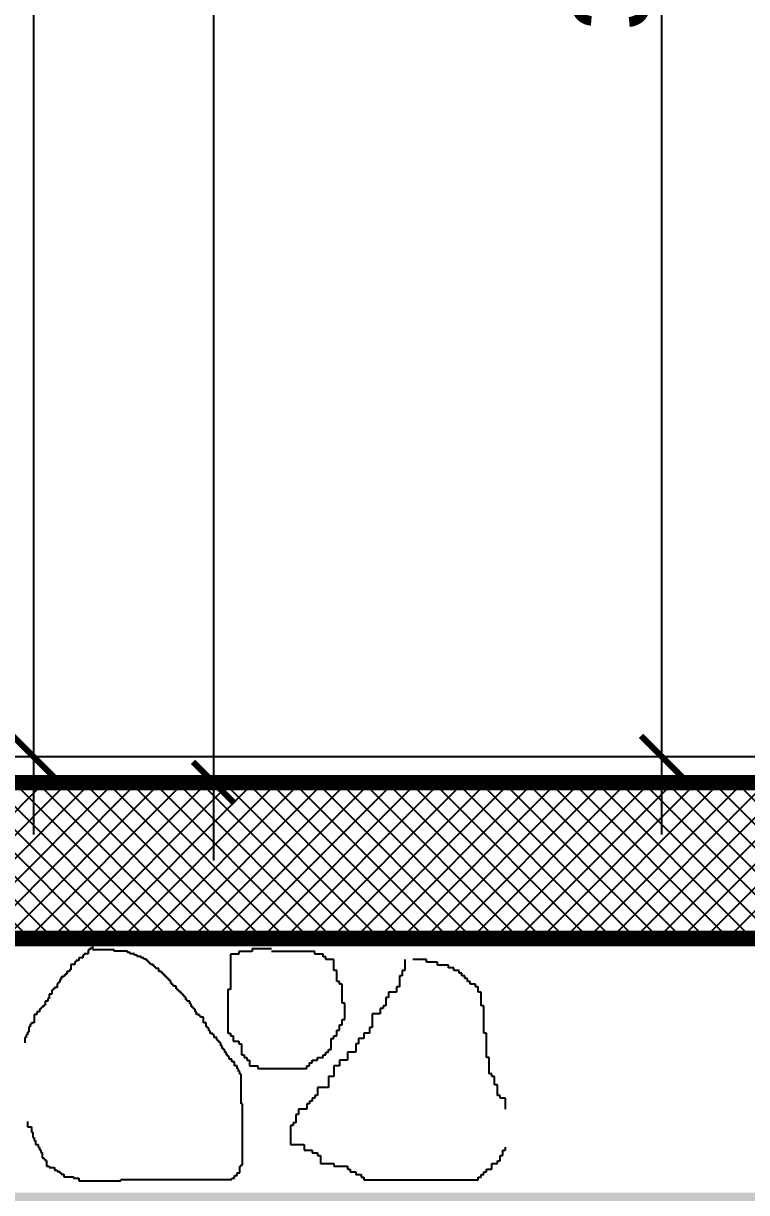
# Model space of a CAD drawing. Extents: x 250879 to 348495, y -51522 to -9360.
# Drawn here: x 291236 to 291375.4, y -50727.1 to -50501.9 of the extents above; entities that cross this region are included whole.
import ezdxf

# ---------------------------------------------------------------- set-up
doc = ezdxf.new("R2010")
doc.units = 0
doc.layers.get('0').update_dxf_attribs({"linetype": 'CONTINUOUS'})
doc.layers.get('DEFPOINTS').update_dxf_attribs({"color": 9, "linetype": 'CONTINUOUS'})
doc.layers.add('AXIS', color=1, linetype='CONTINUOUS')
doc.layers.add('WALL', color=7, linetype='CONTINUOUS')
doc.layers.add('int fram for glaz& landscap obj.', color=252, linetype='CONTINUOUS', lineweight=15)
doc.styles.get("Standard").update_dxf_attribs({"font": 'sanss___.ttf', "height": 15})
doc.dimstyles.new('STANDARD$0', dxfattribs={"dimscale": 0, "dimtxt": 12, "dimasz": 8, "dimexe": 15, "dimexo": 0.0625, "dimgap": 2, "dimtad": 1, "dimdec": 0, "dimzin": 0, "dimdsep": 46, "dimtxsty": 'Standard', "dimblk1": 'ARCHTICK', "dimblk2": 'ARCHTICK', "dimsah": 1, "dimcen": 0.09, "dimdle": 15, "dimclrd": 3, "dimclre": 3, "dimclrt": 3, "dimazin": 0, "dimtfac": 1, "dimtdec": 0, "dimtofl": 0, "dimtmove": 1, "dimatfit": 3, "dimldrblk": 'ARCHTICK', "dimfxl": 1.0455, "dimfxlon": 1, "dimtolj": 1, "dimtzin": 0, "dimarcsym": 0})

# ---------------------------------------------------------------- blocks, each defined once
blk = doc.blocks.new('_ARCHTICK')
at = {"color": 0, "linetype": 'ByBlock', "const_width": 0.15}
blk.add_lwpolyline([(-0.5, -0.5), (0.5, 0.5)], dxfattribs=at)
blk = doc.blocks.new('*D2027')
at = {"layer": 'DEFPOINTS', "color": 0, "linetype": 'Continuous', "transparency": 16777216}
for p in [(291359.05, -50328.68), (291367.79, -50328.68), (291367.79, -50643.17)]:
    blk.add_point(p, dxfattribs=at)
at = {"layer": 'WALL', "color": 3, "linetype": 'Continuous', "lineweight": -2, "transparency": 16777216}
for p, q in [((291359.05, -50658.17), (291359.05, -50313.68)), ((291360.09, -50328.68), (291344.05, -50328.68)), ((291360.09, -50643.17), (291344.05, -50643.17))]:
    blk.add_line(p, q, dxfattribs=at)
at = {"layer": 'WALL', "color": 3, "linetype": 'Continuous', "lineweight": -2, "transparency": 16777216, "xscale": 8, "yscale": 8, "zscale": 8}
for p, rotation in [((291359.05, -50328.68), 90), ((291359.05, -50643.17), 270)]:
    blk.add_blockref('_ARCHTICK', p, dxfattribs=dict(at, rotation=rotation))
at = {"layer": 'WALL', "color": 3, "linetype": 'Continuous', "transparency": 16777216, "insert": (291349.31, -50485.93), "char_height": 15, "attachment_point": 5, "rotation": 90}
blk.add_mtext('\\A1;314', dxfattribs=at)
blk = doc.blocks.new('*D2044')
at = {"layer": 'DEFPOINTS', "color": 0, "linetype": 'Continuous', "transparency": 16777216}
for p in [(291417.79, -49992.17), (291237.99, -50643.17), (291417.79, -50643.17)]:
    blk.add_point(p, dxfattribs=at)
at = {"layer": 'WALL', "color": 3, "linetype": 'Continuous', "lineweight": -2, "transparency": 16777216}
for p, q in [((291237.99, -49977.17), (291237.99, -50658.17)), ((291239.03, -49992.17), (291222.99, -49992.17)), ((291239.03, -50643.17), (291222.99, -50643.17))]:
    blk.add_line(p, q, dxfattribs=at)
at = {"layer": 'WALL', "color": 3, "linetype": 'Continuous', "lineweight": -2, "transparency": 16777216, "xscale": 8, "yscale": 8, "zscale": 8}
for p, rotation in [((291237.99, -49992.17), 90), ((291237.99, -50643.17), 270)]:
    blk.add_blockref('_ARCHTICK', p, dxfattribs=dict(at, rotation=rotation))
at = {"layer": 'WALL', "color": 3, "linetype": 'Continuous', "transparency": 16777216, "insert": (291228.25, -50317.67), "char_height": 15, "attachment_point": 5, "rotation": 90}
blk.add_mtext('\\A1;651', dxfattribs=at)
blk = doc.blocks.new('*D2045')
at = {"layer": 'DEFPOINTS', "color": 0, "linetype": 'Continuous', "transparency": 16777216}
for p in [(291237.99, -49992.17), (291272.72, -49992.17), (291237.99, -50648.17)]:
    blk.add_point(p, dxfattribs=at)
at = {"layer": 'WALL', "color": 3, "linetype": 'Continuous', "lineweight": -2, "transparency": 16777216}
for p, q in [((291272.72, -50663.17), (291272.72, -49977.17)), ((291271.68, -49992.17), (291287.72, -49992.17)), ((291271.68, -50648.17), (291287.72, -50648.17))]:
    blk.add_line(p, q, dxfattribs=at)
at = {"layer": 'WALL', "color": 3, "linetype": 'Continuous', "lineweight": -2, "transparency": 16777216, "xscale": 8, "yscale": 8, "zscale": 8}
for p, rotation in [((291272.72, -49992.17), 90), ((291272.72, -50648.17), 270)]:
    blk.add_blockref('_ARCHTICK', p, dxfattribs=dict(at, rotation=rotation))
at = {"layer": 'WALL', "color": 3, "linetype": 'Continuous', "transparency": 16777216, "insert": (291262.99, -50320.17), "char_height": 15, "attachment_point": 5, "rotation": 90}
blk.add_mtext('\\A1;656', dxfattribs=at)

msp = doc.modelspace()

# ---------------------------------------------------------------- hatches: boundary and pattern name
at = {"layer": 'AXIS'}
h = msp.add_hatch(dxfattribs=at)
h.set_pattern_fill('ANSI37', color=256, style=0)
h.set_pattern_definition([(45, (19207.2062, -24231.1652), (-2.24506403, 2.24506403), []), (135, (19207.2062, -24231.1652), (-2.24506403, -2.24506403), [])])
h.paths.add_polyline_path([(289238.58209, -50648.17295), (289238.58209, -50678.17295), (292232.78876, -50678.17295), (292232.78876, -50648.17295)])
at = {"layer": 'int fram for glaz& landscap obj.'}
h = msp.add_hatch(dxfattribs=at)
h.set_pattern_fill('EARTH', color=256, scale=4, angle=45, style=0)
h.set_pattern_definition([(45, (8319.78, -20351.165), (4e-15, 35.9210245), [25.4, -25.4]), (45, (8313.045, -20344.43), (4e-15, 35.9210245), [25.4, -25.4]), (45, (8306.31, -20337.695), (4e-15, 35.9210245), [25.4, -25.4]), (135, (8306.31, -20333.205), (-35.9210245, 4e-15), [25.4, -25.4]), (135, (8313.045, -20326.47), (-35.9210245, 4e-15), [25.4, -25.4]), (135, (8319.78, -20319.734), (-35.9210245, 4e-15), [25.4, -25.4])])
h.paths.add_polyline_path([(292655.24487, -50112.17295), (292482.95335, -50112.17295), (292482.95335, -50328.17295), (292603.88649, -50328.17295)])
h.paths.add_polyline_path([(292603.88649, -50328.17295), (292482.95335, -50328.17295), (292482.95335, -50648.17295), (292527.8, -50648.17295)])
h.paths.add_polyline_path([(292527.8, -50648.17295), (292482.95335, -50648.17295), (292482.95335, -50727.14584), (292437.50717, -50727.14584), (291817.78876, -50727.14584), (291817.78876, -50776.59637), (292497.26473, -50776.59637)])
h.paths.add_polyline_path([(291817.78876, -50727.14584), (291795.06567, -50727.14584), (291417.78876, -50727.14584), (291417.78876, -50776.59637), (291606.72451, -50776.59637), (291817.78876, -50776.59637)])
h.paths.add_polyline_path([(291417.78876, -50727.14584), (291017.78876, -50727.14584), (291017.78876, -50776.59637), (291417.78876, -50776.59637)])
h.paths.add_polyline_path([(291017.78876, -50727.14584), (290995.06567, -50727.14584), (290617.78876, -50727.14584), (290617.78876, -50776.59637), (290741.25098, -50776.59637), (291017.78876, -50776.59637)])

# ---------------------------------------------------------------- linework, layer by layer
at = {"layer": 'WALL', "linetype": 'Continuous'}
for p, q in [((292217.78876, -50643.17295), (289092.2533, -50643.17295)), ((292217.78876, -50648.17295), (289092.2533, -50648.17295)), ((291248.80997, -50680.35397), (291248.54897, -50680.35397)), ((291248.54897, -50680.35397), (291248.54897, -50681.13538)), ((291249.33102, -50680.0935), (291248.80997, -50680.0935)), ((291248.80997, -50680.0935), (291248.80997, -50680.35397)), ((291250.11307, -50679.57256), (291249.33102, -50679.57256)), ((291249.33102, -50679.57256), (291249.33102, -50680.0935)), ((291253.50227, -50680.35397), (291249.33102, -50680.35397)), ((291250.63507, -50679.3121), (291250.11307, -50679.3121)), ((291250.11307, -50679.3121), (291250.11307, -50679.57256)), ((291253.50227, -50680.61444), (291253.50227, -50680.35397)), ((291256.10942, -50680.61444), (291253.50227, -50680.61444)), ((291256.10942, -50680.87491), (291256.10942, -50680.61444)), ((291280.1428, -50680.68283), (291277.52029, -50680.68283)), ((291277.52029, -50680.68283), (291277.52029, -50681.20717)), ((291283.81507, -50680.15899), (291280.1428, -50680.15899)), ((291280.1428, -50680.15899), (291280.1428, -50680.68283)), ((291292.20843, -50680.68283), (291283.81507, -50680.68283)), ((291292.20843, -50681.20717), (291292.20843, -50680.68283)), ((291246.20282, -50682.69771), (291245.94182, -50682.69771)), ((291245.94182, -50682.69771), (291245.94182, -50683.21865)), ((291246.72387, -50682.43724), (291246.20282, -50682.43724)), ((291246.20282, -50682.43724), (291246.20282, -50682.69771)), ((291247.50592, -50681.91631), (291246.72387, -50681.91631)), ((291246.72387, -50681.91631), (291246.72387, -50682.43724)), ((291247.76692, -50681.39537), (291247.50592, -50681.39537)), ((291247.50592, -50681.39537), (291247.50592, -50681.91631)), ((291248.54897, -50681.13538), (291247.76692, -50681.13538)), ((291247.76692, -50681.13538), (291247.76692, -50681.39537)), ((291256.63142, -50680.87491), (291256.10942, -50680.87491)), ((291256.63142, -50681.13538), (291256.63142, -50680.87491)), ((291257.41347, -50681.13538), (291256.63142, -50681.13538)), ((291257.41347, -50681.39537), (291257.41347, -50681.13538)), ((291257.93452, -50681.39537), (291257.41347, -50681.39537)), ((291257.93452, -50681.65584), (291257.93452, -50681.39537)), ((291258.71657, -50681.65584), (291257.93452, -50681.65584)), ((291258.71657, -50681.91631), (291258.71657, -50681.65584)), ((291259.23857, -50681.91631), (291258.71657, -50681.91631)), ((291259.23857, -50682.17677), (291259.23857, -50681.91631)), ((291259.75962, -50682.17677), (291259.23857, -50682.17677)), ((291259.75962, -50682.43724), (291259.75962, -50682.17677)), ((291260.02062, -50682.43724), (291259.75962, -50682.43724)), ((291260.02062, -50682.69771), (291260.02062, -50682.43724)), ((291260.28163, -50682.69771), (291260.02062, -50682.69771)), ((291260.28163, -50682.95818), (291260.28163, -50682.69771)), ((291260.54167, -50682.95818), (291260.28163, -50682.95818)), ((291260.54167, -50683.21865), (291260.54167, -50682.95818)), ((291277.52029, -50681.20717), (291275.94564, -50681.20717)), ((291275.94564, -50681.20717), (291275.94564, -50688.01963)), ((291293.78212, -50681.20717), (291292.20843, -50681.20717)), ((291293.78212, -50681.73102), (291293.78212, -50681.20717)), ((291294.307, -50681.73102), (291293.78212, -50681.73102)), ((291294.307, -50682.25487), (291294.307, -50681.73102)), ((291295.8807, -50682.25487), (291294.307, -50682.25487)), ((291295.8807, -50684.35123), (291295.8807, -50682.25487)), ((291309.52002, -50682.25487), (291309.52002, -50684.35123)), ((291313.71718, -50682.25487), (291311.09371, -50682.25487)), ((291313.71718, -50682.7792), (291313.71718, -50682.25487)), ((291315.81576, -50682.7792), (291313.71718, -50682.7792)), ((291315.81576, -50683.30305), (291315.81576, -50682.7792)), ((291244.37772, -50685.04145), (291244.11672, -50685.04145)), ((291244.11672, -50685.04145), (291244.11672, -50685.30192)), ((291244.89973, -50684.521), (291244.37772, -50684.521)), ((291244.37772, -50684.521), (291244.37772, -50685.04145)), ((291245.15977, -50684.26053), (291244.89973, -50684.26053)), ((291244.89973, -50684.26053), (291244.89973, -50684.521)), ((291245.94182, -50683.21865), (291245.15977, -50683.21865)), ((291245.15977, -50683.21865), (291245.15977, -50684.26053)), ((291261.06368, -50683.21865), (291260.54167, -50683.21865)), ((291261.06368, -50683.47912), (291261.06368, -50683.21865)), ((291261.32372, -50683.47912), (291261.06368, -50683.47912)), ((291261.32372, -50683.73959), (291261.32372, -50683.47912)), ((291261.58472, -50683.73959), (291261.32372, -50683.73959)), ((291261.58472, -50684.00006), (291261.58472, -50683.73959)), ((291262.10577, -50684.00006), (291261.58472, -50684.00006)), ((291262.10577, -50684.521), (291262.10577, -50684.00006)), ((291262.62777, -50684.521), (291262.10577, -50684.521)), ((291262.62777, -50684.78098), (291262.62777, -50684.521)), ((291262.88878, -50684.78098), (291262.62777, -50684.78098)), ((291262.88878, -50685.04145), (291262.88878, -50684.78098)), ((291263.14882, -50685.04145), (291262.88878, -50685.04145)), ((291263.14882, -50685.30192), (291263.14882, -50685.04145)), ((291296.40558, -50684.35123), (291295.8807, -50684.35123)), ((291296.40558, -50686.4476), (291296.40558, -50684.35123)), ((291309.52002, -50684.35123), (291308.99609, -50684.35123)), ((291308.99609, -50684.35123), (291308.99609, -50685.39942)), ((291317.91433, -50683.30305), (291315.81576, -50683.30305)), ((291317.91433, -50683.82738), (291317.91433, -50683.30305)), ((291318.96314, -50683.82738), (291317.91433, -50683.82738)), ((291318.96314, -50684.35123), (291318.96314, -50683.82738)), ((291320.01195, -50684.35123), (291318.96314, -50684.35123)), ((291320.01195, -50684.87508), (291320.01195, -50684.35123)), ((291320.53684, -50684.87508), (291320.01195, -50684.87508)), ((291320.53684, -50685.39942), (291320.53684, -50684.87508)), ((291242.81362, -50686.86474), (291242.55262, -50686.86474)), ((291242.55262, -50686.86474), (291242.55262, -50687.64615)), ((291243.07463, -50686.60427), (291242.81362, -50686.60427)), ((291242.81362, -50686.60427), (291242.81362, -50686.86474)), ((291243.33467, -50686.08333), (291243.07463, -50686.08333)), ((291243.07463, -50686.08333), (291243.07463, -50686.60427)), ((291243.85667, -50685.56239), (291243.33467, -50685.56239)), ((291243.33467, -50685.56239), (291243.33467, -50686.08333)), ((291244.11672, -50685.30192), (291243.85667, -50685.30192)), ((291243.85667, -50685.30192), (291243.85667, -50685.56239)), ((291263.40982, -50685.30192), (291263.14882, -50685.30192)), ((291263.40982, -50685.56239), (291263.40982, -50685.30192)), ((291263.67083, -50685.56239), (291263.40982, -50685.56239)), ((291263.67083, -50685.82286), (291263.67083, -50685.56239)), ((291263.93087, -50685.82286), (291263.67083, -50685.82286)), ((291263.93087, -50686.08333), (291263.93087, -50685.82286)), ((291264.19187, -50686.08333), (291263.93087, -50686.08333)), ((291264.19187, -50686.3438), (291264.19187, -50686.08333)), ((291264.45288, -50686.3438), (291264.19187, -50686.3438)), ((291264.45288, -50686.86474), (291264.45288, -50686.3438)), ((291264.71292, -50686.86474), (291264.45288, -50686.86474)), ((291264.71292, -50687.12521), (291264.71292, -50686.86474)), ((291264.97392, -50687.12521), (291264.71292, -50687.12521)), ((291264.97392, -50687.38568), (291264.97392, -50687.12521)), ((291265.49497, -50687.38568), (291264.97392, -50687.38568)), ((291265.49497, -50687.90662), (291265.49497, -50687.38568)), ((291296.93047, -50686.4476), (291296.40558, -50686.4476)), ((291296.93047, -50686.97145), (291296.93047, -50686.4476)), ((291297.45439, -50686.97145), (291296.93047, -50686.97145)), ((291297.45439, -50690.63985), (291297.45439, -50686.97145)), ((291308.47121, -50687.4953), (291307.94633, -50687.4953)), ((291307.94633, -50687.4953), (291307.94633, -50688.54348)), ((291308.99609, -50685.39942), (291308.47121, -50685.39942)), ((291308.47121, -50685.39942), (291308.47121, -50687.4953)), ((291321.06172, -50685.39942), (291320.53684, -50685.39942)), ((291321.06172, -50685.92327), (291321.06172, -50685.39942)), ((291321.58565, -50685.92327), (291321.06172, -50685.92327)), ((291321.58565, -50686.4476), (291321.58565, -50685.92327)), ((291322.11053, -50686.4476), (291321.58565, -50686.4476)), ((291322.11053, -50686.97145), (291322.11053, -50686.4476)), ((291323.1603, -50686.97145), (291322.11053, -50686.97145)), ((291323.1603, -50687.4953), (291323.1603, -50686.97145)), ((291323.68423, -50687.4953), (291323.1603, -50687.4953)), ((291323.68423, -50688.54348), (291323.68423, -50687.4953)), ((291240.98852, -50689.72942), (291240.72752, -50689.72942)), ((291240.72752, -50689.72942), (291240.72752, -50690.25036)), ((291241.50957, -50688.94801), (291240.98852, -50688.94801)), ((291240.98852, -50688.94801), (291240.98852, -50689.72942)), ((291241.77057, -50688.1666), (291241.50957, -50688.1666)), ((291241.50957, -50688.1666), (291241.50957, -50688.94801)), ((291242.03157, -50687.90662), (291241.77057, -50687.90662)), ((291241.77057, -50687.90662), (291241.77057, -50688.1666)), ((291242.55262, -50687.64615), (291242.03157, -50687.64615)), ((291242.03157, -50687.64615), (291242.03157, -50687.90662)), ((291265.75597, -50687.90662), (291265.49497, -50687.90662)), ((291265.75597, -50688.1666), (291265.75597, -50687.90662)), ((291266.01697, -50688.1666), (291265.75597, -50688.1666)), ((291266.01697, -50688.42707), (291266.01697, -50688.1666)), ((291266.27798, -50688.42707), (291266.01697, -50688.42707)), ((291266.27798, -50688.68754), (291266.27798, -50688.42707)), ((291266.53802, -50688.68754), (291266.27798, -50688.68754)), ((291266.53802, -50688.94801), (291266.53802, -50688.68754)), ((291266.79902, -50688.94801), (291266.53802, -50688.94801)), ((291266.79902, -50689.20848), (291266.79902, -50688.94801)), ((291267.06003, -50689.20848), (291266.79902, -50689.20848)), ((291267.06003, -50689.46895), (291267.06003, -50689.20848)), ((291267.32007, -50689.46895), (291267.06003, -50689.46895)), ((291267.32007, -50689.98989), (291267.32007, -50689.46895)), ((291275.94564, -50688.01963), (291275.42172, -50688.01963)), ((291275.42172, -50688.01963), (291275.42172, -50696.40413)), ((291306.37263, -50689.59167), (291305.84775, -50689.59167)), ((291305.84775, -50689.59167), (291305.84775, -50691.1637)), ((291307.94633, -50688.54348), (291306.37263, -50688.54348)), ((291306.37263, -50688.54348), (291306.37263, -50689.59167)), ((291324.20911, -50688.54348), (291323.68423, -50688.54348)), ((291324.20911, -50691.1637), (291324.20911, -50688.54348)), ((291239.42442, -50691.81269), (291239.16342, -50691.81269)), ((291239.16342, -50691.81269), (291239.16342, -50692.33363)), ((291239.68543, -50691.55222), (291239.42442, -50691.55222)), ((291239.42442, -50691.55222), (291239.42442, -50691.81269)), ((291239.94547, -50691.29224), (291239.68543, -50691.29224)), ((291239.68543, -50691.29224), (291239.68543, -50691.55222)), ((291240.20647, -50691.03177), (291239.94547, -50691.03177)), ((291239.94547, -50691.03177), (291239.94547, -50691.29224)), ((291240.72752, -50690.25036), (291240.20647, -50690.25036)), ((291240.20647, -50690.25036), (291240.20647, -50691.03177)), ((291267.58107, -50689.98989), (291267.32007, -50689.98989)), ((291267.58107, -50690.25036), (291267.58107, -50689.98989)), ((291268.10212, -50690.25036), (291267.58107, -50690.25036)), ((291268.10212, -50690.7713), (291268.10212, -50690.25036)), ((291268.36312, -50690.7713), (291268.10212, -50690.7713)), ((291268.36312, -50691.29224), (291268.36312, -50690.7713)), ((291268.62412, -50691.29224), (291268.36312, -50691.29224)), ((291268.62412, -50691.55222), (291268.62412, -50691.29224)), ((291268.88513, -50691.55222), (291268.62412, -50691.55222)), ((291268.88513, -50691.81269), (291268.88513, -50691.55222)), ((291269.14517, -50691.81269), (291268.88513, -50691.81269)), ((291269.14517, -50692.33363), (291269.14517, -50691.81269)), ((291297.97928, -50690.63985), (291297.45439, -50690.63985)), ((291297.97928, -50693.78392), (291297.97928, -50690.63985)), ((291305.32382, -50691.68755), (291304.79894, -50691.68755)), ((291304.79894, -50691.68755), (291304.79894, -50692.73573)), ((291305.84775, -50691.1637), (291305.32382, -50691.1637)), ((291305.32382, -50691.1637), (291305.32382, -50691.68755)), ((291324.734, -50691.1637), (291324.20911, -50691.1637)), ((291324.734, -50696.40413), (291324.734, -50691.1637)), ((291238.64237, -50692.85457), (291238.12037, -50692.85457)), ((291238.12037, -50692.85457), (291238.12037, -50694.41738)), ((291239.16342, -50692.33363), (291238.64237, -50692.33363)), ((291238.64237, -50692.33363), (291238.64237, -50692.85457)), ((291269.40617, -50692.33363), (291269.14517, -50692.33363)), ((291269.40617, -50692.85457), (291269.40617, -50692.33363)), ((291269.92722, -50692.85457), (291269.40617, -50692.85457)), ((291269.92722, -50693.11504), (291269.92722, -50692.85457)), ((291270.18822, -50693.11504), (291269.92722, -50693.11504)), ((291270.18822, -50693.37551), (291270.18822, -50693.11504)), ((291270.70927, -50693.37551), (291270.18822, -50693.37551)), ((291270.70927, -50694.41738), (291270.70927, -50693.37551)), ((291297.45439, -50694.8321), (291297.45439, -50693.78392)), ((291297.45439, -50693.78392), (291297.97928, -50693.78392)), ((291304.79894, -50692.73573), (291303.22524, -50692.73573)), ((291303.22524, -50692.73573), (291303.22524, -50695.35595)), ((291237.07828, -50696.24019), (291236.81727, -50696.24019)), ((291236.81727, -50696.24019), (291236.81727, -50696.76113)), ((291237.33832, -50695.19831), (291237.07828, -50695.19831)), ((291237.07828, -50695.19831), (291237.07828, -50696.24019)), ((291237.59932, -50694.67785), (291237.33832, -50694.67785)), ((291237.33832, -50694.67785), (291237.33832, -50695.19831)), ((291238.12037, -50694.41738), (291237.59932, -50694.41738)), ((291237.59932, -50694.41738), (291237.59932, -50694.67785)), ((291271.23128, -50694.41738), (291270.70927, -50694.41738)), ((291271.23128, -50695.19831), (291271.23128, -50694.41738)), ((291271.49132, -50695.19831), (291271.23128, -50695.19831)), ((291271.49132, -50695.45878), (291271.49132, -50695.19831)), ((291271.75232, -50695.45878), (291271.49132, -50695.45878)), ((291271.75232, -50695.97972), (291271.75232, -50695.45878)), ((291272.01332, -50695.97972), (291271.75232, -50695.97972)), ((291272.01332, -50696.50066), (291272.01332, -50695.97972)), ((291272.53437, -50696.50066), (291272.01332, -50696.50066)), ((291272.53437, -50696.76113), (291272.53437, -50696.50066)), ((291275.42172, -50696.40413), (291275.94564, -50696.40413)), ((291275.94564, -50696.40413), (291275.94564, -50696.92798)), ((291296.40558, -50696.92798), (291296.40558, -50695.8798)), ((291296.40558, -50695.8798), (291296.93047, -50695.8798)), ((291296.93047, -50695.8798), (291296.93047, -50694.8321)), ((291296.93047, -50694.8321), (291297.45439, -50694.8321)), ((291302.70036, -50696.40413), (291301.65155, -50696.40413)), ((291301.65155, -50696.40413), (291301.65155, -50697.45231)), ((291303.22524, -50695.35595), (291302.70036, -50695.35595)), ((291302.70036, -50695.35595), (291302.70036, -50696.40413)), ((291325.25792, -50696.40413), (291324.734, -50696.40413)), ((291325.25792, -50701.12023), (291325.25792, -50696.40413)), ((291236.55627, -50697.28206), (291236.29623, -50697.28206)), ((291236.29623, -50697.28206), (291236.29623, -50698.32346)), ((291236.81727, -50696.76113), (291236.55627, -50696.76113)), ((291236.55627, -50696.76113), (291236.55627, -50697.28206)), ((291272.79537, -50696.76113), (291272.53437, -50696.76113)), ((291272.79537, -50697.28206), (291272.79537, -50696.76113)), ((291273.31642, -50697.28206), (291272.79537, -50697.28206)), ((291273.31642, -50697.803), (291273.31642, -50697.28206)), ((291273.57742, -50697.803), (291273.31642, -50697.803)), ((291273.57742, -50698.06299), (291273.57742, -50697.803)), ((291273.83843, -50698.06299), (291273.57742, -50698.06299)), ((291273.83843, -50698.32346), (291273.83843, -50698.06299)), ((291274.09847, -50698.32346), (291273.83843, -50698.32346)), ((291274.09847, -50698.8444), (291274.09847, -50698.32346)), ((291275.94564, -50696.92798), (291276.47053, -50696.92798)), ((291276.47053, -50696.92798), (291276.47053, -50697.97616)), ((291276.47053, -50697.97616), (291277.52029, -50697.97616)), ((291277.52029, -50697.97616), (291277.52029, -50698.50001)), ((291277.52029, -50698.50001), (291278.04422, -50698.50001)), ((291278.04422, -50698.50001), (291278.04422, -50700.59638)), ((291295.35581, -50699.5482), (291295.35581, -50697.45231)), ((291295.35581, -50697.45231), (291295.8807, -50697.45231)), ((291295.8807, -50697.45231), (291295.8807, -50696.92798)), ((291295.8807, -50696.92798), (291296.40558, -50696.92798)), ((291300.60178, -50698.50001), (291300.07786, -50698.50001)), ((291300.07786, -50698.50001), (291300.07786, -50700.07253)), ((291301.65155, -50697.45231), (291300.60178, -50697.45231)), ((291300.60178, -50697.45231), (291300.60178, -50698.50001)), ((291274.35947, -50698.8444), (291274.09847, -50698.8444)), ((291274.35947, -50699.36533), (291274.35947, -50698.8444)), ((291274.62047, -50699.36533), (291274.35947, -50699.36533)), ((291274.62047, -50699.6258), (291274.62047, -50699.36533)), ((291274.88148, -50699.6258), (291274.62047, -50699.6258)), ((291274.88148, -50700.14674), (291274.88148, -50699.6258)), ((291275.14152, -50700.14674), (291274.88148, -50700.14674)), ((291275.14152, -50700.66768), (291275.14152, -50700.14674)), ((291275.40252, -50700.66768), (291275.14152, -50700.66768)), ((291275.40252, -50700.92815), (291275.40252, -50700.66768)), ((291275.66353, -50700.92815), (291275.40252, -50700.92815)), ((291275.66353, -50701.44861), (291275.66353, -50700.92815)), ((291278.04422, -50700.59638), (291278.5691, -50700.59638)), ((291278.5691, -50700.59638), (291278.5691, -50701.12023)), ((291293.78212, -50701.12023), (291293.78212, -50700.59638)), ((291293.78212, -50700.59638), (291294.307, -50700.59638)), ((291294.307, -50700.59638), (291294.307, -50700.07253)), ((291294.307, -50700.07253), (291294.83189, -50700.07253)), ((291294.83189, -50700.07253), (291294.83189, -50699.5482)), ((291294.83189, -50699.5482), (291295.35581, -50699.5482)), ((291300.07786, -50700.07253), (291298.50416, -50700.07253)), ((291298.50416, -50700.07253), (291298.50416, -50701.64456)), ((291276.18457, -50701.44861), (291275.66353, -50701.44861)), ((291276.18457, -50701.96954), (291276.18457, -50701.44861)), ((291276.70562, -50701.96954), (291276.18457, -50701.96954)), ((291276.70562, -50702.75095), (291276.70562, -50701.96954)), ((291277.22763, -50702.75095), (291276.70562, -50702.75095)), ((291277.22763, -50703.27189), (291277.22763, -50702.75095)), ((291277.48767, -50703.27189), (291277.22763, -50703.27189)), ((291277.48767, -50703.79283), (291277.48767, -50703.27189)), ((291278.5691, -50701.12023), (291279.09399, -50701.12023)), ((291279.09399, -50701.12023), (291279.09399, -50701.64456)), ((291279.09399, -50701.64456), (291279.61791, -50701.64456)), ((291279.61791, -50701.64456), (291279.61791, -50702.69226)), ((291279.61791, -50702.69226), (291281.19257, -50702.69226)), ((291281.19257, -50702.69226), (291281.19257, -50703.2166)), ((291281.19257, -50703.2166), (291290.63473, -50703.2166)), ((291290.63473, -50703.2166), (291290.63473, -50702.69226)), ((291290.63473, -50702.69226), (291291.15962, -50702.69226)), ((291291.15962, -50702.69226), (291291.15962, -50702.16841)), ((291291.15962, -50702.16841), (291291.6845, -50702.16841)), ((291291.6845, -50702.16841), (291291.6845, -50701.64456)), ((291291.6845, -50701.64456), (291292.73331, -50701.64456)), ((291292.73331, -50701.64456), (291292.73331, -50701.12023)), ((291292.73331, -50701.12023), (291293.78212, -50701.12023)), ((291296.93047, -50702.69226), (291295.8807, -50702.69226)), ((291295.8807, -50702.69226), (291295.8807, -50704.78863)), ((291298.50416, -50701.64456), (291296.93047, -50701.64456)), ((291296.93047, -50701.64456), (291296.93047, -50702.69226)), ((291325.7828, -50701.12023), (291325.25792, -50701.12023)), ((291325.7828, -50704.26478), (291325.7828, -50701.12023)), ((291277.74867, -50703.79283), (291277.48767, -50703.79283)), ((291277.74867, -50704.31377), (291277.74867, -50703.79283)), ((291278.00967, -50704.31377), (291277.74867, -50704.31377)), ((291278.00967, -50710.04313), (291278.00967, -50704.31377)), ((291295.8807, -50704.78863), (291294.83189, -50704.78863)), ((291294.83189, -50704.78863), (291294.83189, -50706.885)), ((291326.30769, -50704.26478), (291325.7828, -50704.26478)), ((291326.30769, -50704.78863), (291326.30769, -50704.26478)), ((291326.83161, -50704.78863), (291326.30769, -50704.78863)), ((291326.83161, -50706.36066), (291326.83161, -50704.78863)), ((291294.83189, -50706.885), (291292.73331, -50706.885)), ((291292.73331, -50706.885), (291292.73331, -50708.45703)), ((291327.3565, -50706.36066), (291326.83161, -50706.36066)), ((291327.3565, -50708.45703), (291327.3565, -50706.36066)), ((291278.27068, -50710.04313), (291278.00967, -50710.04313)), ((291278.27068, -50721.76231), (291278.27068, -50710.04313)), ((291291.15962, -50710.02906), (291290.63473, -50710.02906)), ((291290.63473, -50710.02906), (291290.63473, -50711.07725)), ((291291.6845, -50709.50473), (291291.15962, -50709.50473)), ((291291.15962, -50709.50473), (291291.15962, -50710.02906)), ((291292.20843, -50708.98088), (291291.6845, -50708.98088)), ((291291.6845, -50708.98088), (291291.6845, -50709.50473)), ((291292.73331, -50708.45703), (291292.20843, -50708.45703)), ((291292.20843, -50708.45703), (291292.20843, -50708.98088)), ((291327.88138, -50708.45703), (291327.3565, -50708.45703)), ((291327.88138, -50708.98088), (291327.88138, -50708.45703)), ((291328.93019, -50708.98088), (291327.88138, -50708.98088)), ((291328.93019, -50711.07725), (291328.93019, -50708.98088)), ((291289.06104, -50712.12494), (291288.53615, -50712.12494)), ((291288.53615, -50712.12494), (291288.53615, -50713.69746)), ((291290.63473, -50711.07725), (291289.06104, -50711.07725)), ((291289.06104, -50711.07725), (291289.06104, -50712.12494)), ((291236.81727, -50713.42875), (291236.81727, -50714.47062)), ((291236.81727, -50714.47062), (291237.59932, -50714.47062)), ((291237.59932, -50714.47062), (291237.59932, -50715.51202)), ((291288.01223, -50714.22131), (291287.48734, -50714.22131)), ((291287.48734, -50714.22131), (291287.48734, -50717.88971)), ((291288.53615, -50713.69746), (291288.01223, -50713.69746)), ((291288.01223, -50713.69746), (291288.01223, -50714.22131)), ((291237.59932, -50715.51202), (291237.86032, -50715.51202)), ((291237.86032, -50715.51202), (291237.86032, -50716.55389)), ((291237.86032, -50716.55389), (291238.12037, -50716.55389)), ((291238.12037, -50716.55389), (291238.12037, -50717.07483)), ((291238.12037, -50717.07483), (291238.38137, -50717.07483)), ((291238.38137, -50717.07483), (291238.38137, -50717.85624)), ((291238.38137, -50717.85624), (291238.90338, -50717.85624)), ((291238.90338, -50717.85624), (291238.90338, -50718.3767)), ((291238.90338, -50718.3767), (291239.16342, -50718.3767)), ((291239.16342, -50718.3767), (291239.16342, -50718.89764)), ((291239.16342, -50718.89764), (291239.42442, -50718.89764)), ((291239.42442, -50718.89764), (291239.42442, -50719.41857)), ((291287.48734, -50717.88971), (291290.10985, -50717.88971)), ((291290.10985, -50717.88971), (291290.10985, -50718.93741)), ((291290.10985, -50718.93741), (291291.6845, -50718.93741)), ((291291.6845, -50718.93741), (291291.6845, -50719.46174)), ((291328.40627, -50719.98559), (291328.40627, -50718.93741)), ((291328.40627, -50718.93741), (291328.93019, -50718.93741)), ((291328.93019, -50718.93741), (291328.93019, -50718.41356)), ((291239.42442, -50719.41857), (291239.68543, -50719.41857)), ((291239.68543, -50719.41857), (291239.68543, -50720.46045)), ((291239.68543, -50720.46045), (291239.94547, -50720.46045)), ((291239.94547, -50720.46045), (291239.94547, -50720.72092)), ((291239.94547, -50720.72092), (291240.20647, -50720.72092)), ((291240.20647, -50720.72092), (291240.20647, -50720.98139)), ((291240.20647, -50720.98139), (291240.46748, -50720.98139)), ((291240.46748, -50720.98139), (291240.46748, -50722.02278)), ((291291.6845, -50719.46174), (291292.73331, -50719.46174)), ((291292.73331, -50719.46174), (291292.73331, -50719.98559)), ((291292.73331, -50719.98559), (291293.25819, -50719.98559)), ((291293.25819, -50719.98559), (291293.25819, -50721.55763)), ((291327.3565, -50721.55763), (291327.3565, -50721.03378)), ((291327.3565, -50721.03378), (291327.88138, -50721.03378)), ((291327.88138, -50721.03378), (291327.88138, -50719.98559)), ((291327.88138, -50719.98559), (291328.40627, -50719.98559)), ((291240.46748, -50722.02278), (291240.98852, -50722.02278)), ((291240.98852, -50722.02278), (291240.98852, -50722.28325)), ((291240.98852, -50722.28325), (291242.03157, -50722.28325)), ((291242.03157, -50722.28325), (291242.03157, -50722.80419)), ((291242.03157, -50722.80419), (291242.55262, -50722.80419)), ((291242.55262, -50722.80419), (291242.55262, -50723.06466)), ((291242.55262, -50723.06466), (291243.07463, -50723.06466)), ((291243.07463, -50723.06466), (291243.07463, -50723.32513)), ((291243.07463, -50723.32513), (291243.33467, -50723.32513)), ((291243.33467, -50723.32513), (291243.33467, -50723.5856)), ((291277.22763, -50723.84607), (291277.22763, -50723.32513)), ((291277.22763, -50723.32513), (291277.74867, -50723.32513)), ((291277.74867, -50723.32513), (291277.74867, -50722.02278)), ((291277.74867, -50722.02278), (291278.00967, -50722.02278)), ((291278.00967, -50722.02278), (291278.00967, -50721.76231)), ((291278.00967, -50721.76231), (291278.27068, -50721.76231)), ((291293.25819, -50721.55763), (291295.8807, -50721.55763)), ((291295.8807, -50721.55763), (291295.8807, -50722.08196)), ((291295.8807, -50722.08196), (291298.50416, -50722.08196)), ((291298.50416, -50722.08196), (291298.50416, -50722.60581)), ((291298.50416, -50722.60581), (291299.02809, -50722.60581)), ((291299.02809, -50722.60581), (291299.02809, -50723.12966)), ((291299.02809, -50723.12966), (291300.07786, -50723.12966)), ((291300.07786, -50723.12966), (291300.07786, -50723.65399)), ((291324.734, -50723.65399), (291324.734, -50723.12966)), ((291324.734, -50723.12966), (291325.25792, -50723.12966)), ((291325.25792, -50723.12966), (291325.25792, -50722.60581)), ((291325.25792, -50722.60581), (291326.30769, -50722.60581)), ((291326.30769, -50722.60581), (291326.30769, -50721.55763)), ((291326.30769, -50721.55763), (291327.3565, -50721.55763)), ((291243.33467, -50723.5856), (291243.85667, -50723.5856)), ((291243.85667, -50723.5856), (291243.85667, -50724.10654)), ((291243.85667, -50724.10654), (291245.68178, -50724.10654)), ((291245.68178, -50724.10654), (291245.68178, -50724.36701)), ((291245.68178, -50724.36701), (291246.72387, -50724.36701)), ((291246.72387, -50724.36701), (291246.72387, -50724.88746)), ((291246.72387, -50724.88746), (291254.80632, -50724.88746)), ((291254.80632, -50724.88746), (291254.80632, -50724.62748)), ((291254.80632, -50724.62748), (291276.18457, -50724.62748)), ((291276.18457, -50724.62748), (291276.18457, -50724.36701)), ((291276.18457, -50724.36701), (291276.70562, -50724.36701)), ((291276.70562, -50724.36701), (291276.70562, -50723.84607)), ((291276.70562, -50723.84607), (291277.22763, -50723.84607)), ((291300.07786, -50723.65399), (291301.12666, -50723.65399)), ((291301.12666, -50723.65399), (291301.12666, -50724.17784)), ((291301.12666, -50724.17784), (291301.65155, -50724.17784)), ((291301.65155, -50724.17784), (291301.65155, -50724.70218)), ((291301.65155, -50724.70218), (291323.68423, -50724.70218)), ((291323.68423, -50724.70218), (291323.68423, -50724.17784)), ((291323.68423, -50724.17784), (291324.20911, -50724.17784)), ((291324.20911, -50724.17784), (291324.20911, -50723.65399)), ((291324.20911, -50723.65399), (291324.734, -50723.65399))]:
    msp.add_line(p, q, dxfattribs=at)
at = {"layer": 'WALL', "linetype": 'Continuous', "const_width": 3}
for points in [[(289079.43967, -50092.17295), (289072.2533, -50096.17295), (289072.2533, -50678.17295), (292232.78876, -50678.17295), (292232.78876, -50648.17295)], [(289079.43967, -50108.17295), (289072.2533, -50112.17295), (289072.2533, -50678.17295), (292232.78876, -50678.17295), (292232.78876, -50648.17295)], [(292232.78876, -50648.17295), (289072.2533, -50648.17295)], [(292232.78876, -50648.17295), (289072.2533, -50648.17295)]]:
    msp.add_lwpolyline(points, dxfattribs=at)
at = {"layer": 'WALL', "linetype": 'Continuous'}
msp.add_lwpolyline([(289189.34358, -50678.17295), (292232.78876, -50678.17295), (292232.78876, -50648.17295), (289072.2533, -50648.17295)], dxfattribs=at)

# ---------------------------------------------------------------- dimensions: what is measured, and where the dimension line sits
for base, p1, p2, picture, middle in [((291237.98576, -50643.17295), (291417.78876, -49992.17295), (291417.78876, -50643.17295), '*D2044', (291228.24913, -50317.67295)), ((291272.72334, -49992.17295), (291237.98576, -50648.17295), (291237.98576, -49992.17295), '*D2045', (291262.98672, -50320.17295)), ((291359.04607, -50328.68057), (291367.78702, -50643.17295), (291367.78702, -50328.68057), '*D2027', (291349.30944, -50485.92676))]:
    dim = msp.add_linear_dim(base=base, p1=p1, p2=p2, angle=90, dimstyle='STANDARD$0', override={"dimscale": 1}, dxfattribs=at)
    dim.commit()
    dim.dimension.update_dxf_attribs({"geometry": picture, "text_midpoint": middle})

doc.saveas('drawing.dxf')
